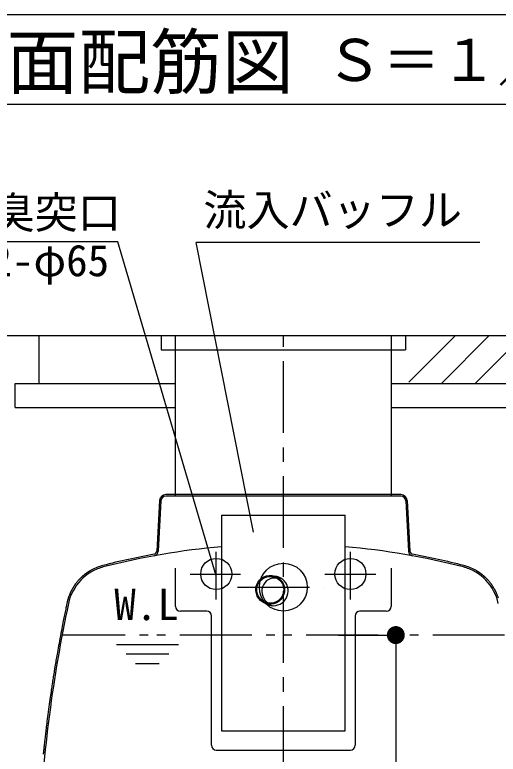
# Model space of a CAD drawing. Units: millimetres, scale not verified. Extents: x -22990 to 8910, y -6308 to 6308.
# Drawn here: x 426 to 1436, y -2589 to -1046 of the extents above; entities that cross this region are included whole.
import ezdxf
from ezdxf.enums import TextEntityAlignment as Align

# ---------------------------------------------------------------- set-up
doc = ezdxf.new("R2010")
doc.units = ezdxf.units.MM
doc.header["$LTSCALE"] = 30
doc.linetypes.add('CHAIN1', pattern=[8, 5, -1, 1, -1])
doc.linetypes.add('DOUBLE_CHAIN1', pattern=[8.8, 5, -1, 0.6, -0.6, 0.6, -1])
for name, color, linetype, lineweight in [('0-2_空気管', 3, 'Continuous', 25), ('0-3_機器', 3, 'Continuous', 25), ('0-5_躯体', 4, 'Continuous', 25), ('0-F_00クル-フ-6寸法', 132, 'Continuous', 25)]:
    doc.layers.add(name, color=color, linetype=linetype, lineweight=lineweight)
doc.styles.add('ＭＳ ゴシック', font='')
doc.styles.get('ＭＳ ゴシック').set_extended_font_data('MS Gothic')

msp = doc.modelspace()

# ---------------------------------------------------------------- linework, layer by layer
at = {"layer": '0-2_空気管'}
for p, q in [((641.62, -1519.96), (345.57, -1519.96)), ((846.89, -2216.83), (641.62, -1519.96)), ((1397.04, -1521.21), (804.98, -1521.21)), ((924.59, -2125.75), (804.98, -1521.21)), ((731.89, -1715.51), (731.89, -1745.51)), ((762.03, -2050.71), (762.03, -1715.51)), ((1211.76, -1715.51), (1211.76, -2050.71)), ((1241.89, -1715.51), (1241.89, -1745.51)), ((731.89, -1745.51), (1241.89, -1745.51)), ((1232.4, -2047.51), (741.38, -2047.51)), ((1232.4, -2050.71), (741.38, -2050.71)), ((728.2, -2060.02), (722.67, -2165.59)), ((731.4, -2060.19), (725.86, -2165.75)), ((1242.39, -2060.19), (1247.92, -2165.75)), ((1245.59, -2060.02), (1251.12, -2165.59)), ((857.89, -2090.71), (1115.89, -2090.71)), ((857.89, -2090.71), (857.89, -2540.71)), ((1115.89, -2540.71), (1115.89, -2090.71)), ((761.89, -2280.71), (761.89, -2201.23)), ((1211.89, -2201.23), (1211.89, -2280.71)), ((969.42, -2217.92), (979.1, -2221.27)), ((949.8, -2274.61), (960.81, -2278.43)), ((826.89, -2290.71), (771.89, -2290.71)), ((1201.89, -2290.71), (1146.89, -2290.71)), ((836.89, -2570.71), (836.89, -2300.71)), ((1136.89, -2300.71), (1136.89, -2570.71)), ((767.95, -2360.71), (638.45, -2360.71)), ((747.95, -2380.71), (658.45, -2380.71)), ((727.95, -2400.71), (678.45, -2400.71)), ((507.6, -2421.4), (507.1, -2424.49)), ((508.09, -2418.32), (507.6, -2421.4)), ((857.89, -2540.71), (1115.89, -2540.71)), ((846.89, -2580.71), (1126.89, -2580.71))]:
    msp.add_line(p, q, dxfattribs=at)
at = {"layer": '0-2_空気管', "linetype": 'CHAIN1'}
for p, q in [((986.89, -3598.86), (986.89, -1715.51)), ((846.89, -2266.74), (846.89, -2166.91)), ((1126.89, -2266.74), (1126.89, -2166.91)), ((792.64, -2213.21), (897.43, -2213.21)), ((1073.72, -2213.21), (1179.93, -2213.21)), ((891.29, -2240.71), (1071.45, -2240.71))]:
    msp.add_line(p, q, dxfattribs=at)
at = {"layer": '0-2_空気管', "linetype": 'DOUBLE_CHAIN1'}
msp.add_line((1448.84, -2340.71), (524.95, -2340.71), dxfattribs=at)
at = {"layer": '0-2_空気管'}
for points in [[(585.5, -2205.4), (585.5, -2205.41), (585.5, -2205.41), (585.5, -2205.41), (585.49, -2205.41), (585.49, -2205.41), (585.48, -2205.41), (585.47, -2205.42), (585.44, -2205.44), (585.42, -2205.45), (585.39, -2205.46), (585.36, -2205.48), (585.32, -2205.5), (585.27, -2205.53), (585.22, -2205.56), (585.16, -2205.6), (585.09, -2205.63), (585.02, -2205.67), (584.94, -2205.72), (584.85, -2205.77), (584.76, -2205.82), (584.66, -2205.88), (584.54, -2205.95), (584.42, -2206.02), (584.28, -2206.09), (584.13, -2206.19), (583.95, -2206.29), (583.77, -2206.4), (583.55, -2206.52), (583.32, -2206.66), (583.09, -2206.8), (582.84, -2206.95), (582.59, -2207.1), (582.34, -2207.25), (582.11, -2207.4), (581.88, -2207.54), (581.67, -2207.66), (581.47, -2207.79), (581.28, -2207.9), (581.11, -2208.01)], [(1390.42, -2206.63), (1390.31, -2206.57), (1390.21, -2206.51), (1390.13, -2206.46), (1390.05, -2206.42), (1389.98, -2206.37), (1389.71, -2206.22), (1389.64, -2206.18), (1389.56, -2206.13), (1389.48, -2206.09), (1389.31, -2205.98), (1389.22, -2205.94), (1389.13, -2205.88), (1389.05, -2205.84), (1388.98, -2205.8), (1388.91, -2205.76), (1388.85, -2205.72), (1388.79, -2205.69), (1388.74, -2205.66), (1388.69, -2205.63), (1388.65, -2205.61), (1388.61, -2205.59), (1388.57, -2205.56), (1388.54, -2205.55), (1388.5, -2205.53), (1388.47, -2205.51), (1388.44, -2205.49), (1388.42, -2205.48), (1388.39, -2205.46), (1388.37, -2205.45), (1388.35, -2205.44), (1388.34, -2205.43), (1388.31, -2205.42), (1388.3, -2205.41), (1388.3, -2205.41), (1388.29, -2205.41), (1388.29, -2205.41), (1388.28, -2205.41), (1388.28, -2205.4)], [(1395.07, -2209.56), (1394.93, -2209.47), (1394.79, -2209.38), (1394.67, -2209.3), (1394.56, -2209.23), (1394.46, -2209.16), (1394.37, -2209.1), (1394.28, -2209.04), (1394.19, -2208.98), (1394.11, -2208.93), (1394.03, -2208.88), (1393.95, -2208.82), (1393.87, -2208.77), (1393.78, -2208.72), (1393.7, -2208.66), (1393.6, -2208.6), (1393.5, -2208.54), (1393.39, -2208.46), (1393.27, -2208.39), (1393.13, -2208.3), (1392.99, -2208.21), (1392.84, -2208.11), (1392.68, -2208.02), (1392.53, -2207.92), (1392.37, -2207.82), (1392.22, -2207.73), (1392.08, -2207.64), (1391.94, -2207.56), (1391.82, -2207.48), (1391.7, -2207.41), (1391.58, -2207.33), (1391.47, -2207.27), (1391.36, -2207.2), (1391.25, -2207.13), (1391.13, -2207.06), (1391.02, -2206.99), (1390.89, -2206.92), (1390.65, -2206.77), (1390.53, -2206.7), (1390.42, -2206.63)], [(566.93, -2218.73), (566.28, -2219.33), (566, -2219.57), (565.67, -2219.87), (565.29, -2220.22), (564.88, -2220.59), (564.44, -2221), (563.97, -2221.44), (563.5, -2221.89), (563.02, -2222.35), (562.54, -2222.82), (562.06, -2223.3), (561.57, -2223.8), (561.07, -2224.34), (560.54, -2224.91), (559.99, -2225.53), (559.4, -2226.2), (558.76, -2226.93), (558.09, -2227.73), (557.37, -2228.58), (556.64, -2229.47), (555.9, -2230.38), (555.16, -2231.29), (554.44, -2232.2), (553.75, -2233.07), (553.11, -2233.9), (552.52, -2234.68), (551.98, -2235.4), (551.49, -2236.07), (551.04, -2236.71), (550.61, -2237.32), (550.22, -2237.91), (549.84, -2238.49), (549.47, -2239.06), (549.11, -2239.63), (548.76, -2240.21), (548.41, -2240.78), (548.07, -2241.35), (547.74, -2241.92), (547.41, -2242.48)], [(570.94, -2215.29), (570.7, -2215.49), (570.45, -2215.7), (570.18, -2215.92), (569.92, -2216.14), (569.66, -2216.36), (569.4, -2216.57), (569.16, -2216.78), (568.94, -2216.97), (568.73, -2217.15), (568.54, -2217.31), (568.38, -2217.45), (568.24, -2217.57), (568.11, -2217.68), (568, -2217.78), (567.89, -2217.88), (567.79, -2217.96), (567.69, -2218.05), (567.6, -2218.13), (567.51, -2218.21), (567.42, -2218.3), (567.33, -2218.37), (567.25, -2218.45), (567.18, -2218.51), (567.11, -2218.57), (566.93, -2218.73)], [(581.11, -2208.01), (580.94, -2208.12), (580.61, -2208.32), (580.45, -2208.42), (580.29, -2208.53), (579.96, -2208.74), (579.62, -2208.97), (579.45, -2209.08), (579.27, -2209.2), (579.09, -2209.32), (578.9, -2209.44), (578.71, -2209.57), (578.52, -2209.7), (578.32, -2209.83), (578.12, -2209.96), (577.92, -2210.1), (577.71, -2210.23), (577.5, -2210.38), (577.29, -2210.52), (577.08, -2210.67), (576.85, -2210.82), (576.62, -2210.99), (576.37, -2211.17), (576.11, -2211.35), (575.82, -2211.56), (575.52, -2211.78), (575.19, -2212.03), (574.84, -2212.28), (574.48, -2212.55), (573.75, -2213.11), (573.39, -2213.38), (573.04, -2213.64), (572.72, -2213.88), (572.42, -2214.11), (572.15, -2214.32), (571.89, -2214.53), (571.65, -2214.72), (571.41, -2214.91), (571.17, -2215.1), (570.94, -2215.29)], [(1406.85, -2218.73), (1406.43, -2218.35), (1406.25, -2218.18), (1406.03, -2217.99), (1405.79, -2217.77), (1405.52, -2217.53), (1405.23, -2217.28), (1404.92, -2217.01), (1404.6, -2216.73), (1404.28, -2216.45), (1403.95, -2216.17), (1403.62, -2215.89), (1403.28, -2215.61), (1402.93, -2215.33), (1402.57, -2215.04), (1402.2, -2214.75), (1401.81, -2214.44), (1401.4, -2214.13), (1400.97, -2213.8), (1400.52, -2213.46), (1400.07, -2213.12), (1399.62, -2212.79), (1399.18, -2212.46), (1398.76, -2212.15), (1398.36, -2211.86), (1397.99, -2211.59), (1397.66, -2211.35), (1397.37, -2211.14), (1397.1, -2210.95), (1396.87, -2210.78), (1396.65, -2210.63), (1396.45, -2210.49), (1396.26, -2210.36), (1396.08, -2210.24), (1395.9, -2210.12), (1395.72, -2210), (1395.55, -2209.88), (1395.38, -2209.77), (1395.22, -2209.66), (1395.07, -2209.56)], [(1408.12, -2219.87), (1407.79, -2219.57), (1406.85, -2218.73)], [(1427.33, -2244.12), (1427.02, -2243.58), (1426.7, -2243.04), (1426.38, -2242.48), (1426.05, -2241.92), (1425.72, -2241.35), (1425.37, -2240.78), (1425.03, -2240.21), (1424.67, -2239.63), (1424.31, -2239.06), (1423.95, -2238.49), (1423.57, -2237.91), (1423.17, -2237.32), (1422.75, -2236.71), (1422.3, -2236.07), (1421.81, -2235.4), (1421.27, -2234.68), (1420.68, -2233.9), (1420.04, -2233.07), (1419.35, -2232.2), (1418.63, -2231.29), (1417.89, -2230.38), (1417.15, -2229.47), (1416.41, -2228.58), (1415.7, -2227.73), (1415.02, -2226.93), (1414.39, -2226.2), (1413.8, -2225.53), (1413.24, -2224.91), (1412.72, -2224.34), (1412.21, -2223.8), (1411.72, -2223.3), (1411.24, -2222.82), (1410.77, -2222.35), (1410.29, -2221.89), (1409.81, -2221.44), (1409.35, -2221), (1408.91, -2220.59), (1408.5, -2220.22), (1408.12, -2219.87)], [(547.41, -2242.48), (547.09, -2243.04), (546.77, -2243.58), (546.46, -2244.12), (546.16, -2244.64), (545.86, -2245.16), (545.56, -2245.68), (545.28, -2246.19), (544.99, -2246.7), (544.71, -2247.2), (544.44, -2247.71), (544.17, -2248.22), (543.9, -2248.75), (543.62, -2249.3), (543.33, -2249.89), (543.03, -2250.52), (542.72, -2251.21), (542.37, -2251.97), (542, -2252.82), (541.6, -2253.75), (541.18, -2254.75), (540.74, -2255.8), (540.29, -2256.89), (539.84, -2258), (539.41, -2259.09), (538.99, -2260.16), (538.6, -2261.19), (538.24, -2262.17), (537.92, -2263.08), (537.63, -2263.95), (537.36, -2264.78), (537.11, -2265.58), (536.88, -2266.36), (536.66, -2267.12), (536.46, -2267.87), (536.27, -2268.63), (536.09, -2269.37), (535.92, -2270.09), (535.76, -2270.78), (535.62, -2271.42)], [(1435.87, -2263.08), (1435.54, -2262.17), (1435.19, -2261.19), (1434.8, -2260.16), (1434.38, -2259.09), (1433.94, -2258), (1433.5, -2256.89), (1433.05, -2255.8), (1432.61, -2254.75), (1432.19, -2253.75), (1431.78, -2252.82), (1431.41, -2251.97), (1431.07, -2251.21), (1430.75, -2250.52), (1430.45, -2249.89), (1430.16, -2249.3), (1429.89, -2248.75), (1429.62, -2248.22), (1429.07, -2247.2), (1428.79, -2246.7), (1428.51, -2246.19), (1428.22, -2245.68), (1427.93, -2245.16), (1427.63, -2244.64), (1427.33, -2244.12)], [(535.07, -2273.96), (534.21, -2278.03), (533.85, -2279.74), (533.41, -2281.79), (532.92, -2284.12), (532.38, -2286.69), (531.8, -2289.46), (531.19, -2292.36), (530.56, -2295.37), (529.93, -2298.42), (529.3, -2301.49), (528.67, -2304.61), (528.03, -2307.82), (527.36, -2311.18), (526.66, -2314.73), (525.92, -2318.53), (525.13, -2322.61), (524.28, -2327.03), (523.38, -2331.81), (522.42, -2336.89), (521.43, -2342.15), (520.43, -2347.51), (519.43, -2352.87), (518.46, -2358.13), (517.52, -2363.21), (516.65, -2368), (515.85, -2372.42), (515.11, -2376.52), (514.43, -2380.33), (513.81, -2383.89), (513.22, -2387.27), (512.66, -2390.5), (512.13, -2393.64), (511.61, -2396.73), (511.1, -2399.81), (510.59, -2402.9), (510.09, -2405.98), (509.08, -2412.15), (508.59, -2415.23), (508.09, -2418.32)], [(535.62, -2271.42), (535.49, -2272), (535.38, -2272.51), (535.07, -2273.96)], [(507.1, -2424.49), (506.61, -2427.57), (506.11, -2430.66), (505.62, -2433.74), (505.13, -2436.83), (504.64, -2439.92), (504.16, -2443), (503.68, -2446.09), (503.21, -2449.19), (502.73, -2452.33), (502.25, -2455.58), (501.75, -2458.97), (501.22, -2462.55), (500.67, -2466.38), (500.09, -2470.49), (499.47, -2474.95), (498.8, -2479.77), (498.1, -2484.88), (497.37, -2490.19), (496.64, -2495.59), (495.91, -2500.99), (495.2, -2506.3), (494.52, -2511.41), (493.89, -2516.24), (493.31, -2520.7), (492.78, -2524.82), (492.29, -2528.66), (491.84, -2532.25), (491.43, -2535.65), (491.03, -2538.91), (490.66, -2542.07), (490.29, -2545.18), (489.94, -2548.28), (489.59, -2551.32), (489.26, -2554.28), (488.94, -2557.08), (488.65, -2559.69), (488.39, -2562.06), (488.16, -2564.14), (487.51, -2570.02)], [(487.51, -2570.02), (487.48, -2570.31), (487.47, -2570.44), (487.45, -2570.59), (487.43, -2570.75), (487.42, -2570.94), (487.39, -2571.14), (487.37, -2571.35), (487.35, -2571.57), (487.3, -2572.01), (487.27, -2572.24), (487.25, -2572.47), (487.22, -2572.71), (487.19, -2572.96), (487.16, -2573.23), (487.13, -2573.52), (487.1, -2573.83), (487.06, -2574.16), (487.02, -2574.51), (486.98, -2574.86), (486.95, -2575.23), (486.91, -2575.59), (486.87, -2575.94), (486.84, -2576.28), (486.8, -2576.59), (486.77, -2576.88), (486.74, -2577.15), (486.71, -2577.4), (486.69, -2577.65), (486.66, -2577.89), (486.63, -2578.13), (486.61, -2578.39), (486.58, -2578.66), (486.55, -2578.95), (486.51, -2579.25), (486.48, -2579.57), (486.45, -2579.89), (486.41, -2580.21), (486.38, -2580.52), (486.35, -2580.82)], [(485.69, -2587.06), (485.68, -2587.19), (485.67, -2587.32), (485.65, -2587.43), (485.64, -2587.54), (485.63, -2587.65), (485.61, -2587.87), (485.6, -2587.98), (485.59, -2588.09), (485.58, -2588.2), (485.56, -2588.31), (485.55, -2588.41), (485.54, -2588.51), (485.53, -2588.6), (485.52, -2588.69), (485.52, -2588.76), (485.51, -2588.83), (485.5, -2588.88), (485.5, -2588.93), (485.49, -2588.97), (485.49, -2589.05), (485.48, -2589.08), (485.48, -2589.11), (485.48, -2589.14), (485.47, -2589.2), (485.47, -2589.22), (485.47, -2589.25), (485.46, -2589.27), (485.46, -2589.28), (485.46, -2589.3), (485.46, -2589.31), (485.46, -2589.34), (485.46, -2589.34), (485.46, -2589.35)], [(486.35, -2580.82), (486.32, -2581.1), (486.29, -2581.36), (486.27, -2581.6), (486.24, -2581.81), (486.22, -2582.01), (486.2, -2582.2), (486.18, -2582.38), (486.17, -2582.54), (486.15, -2582.71), (486.13, -2582.87), (486.12, -2583.02), (486.1, -2583.17), (486.09, -2583.32), (486.07, -2583.46), (486.06, -2583.6), (486.04, -2583.73), (486.03, -2583.86), (486.02, -2583.98), (486, -2584.1), (485.99, -2584.21), (485.98, -2584.31), (485.97, -2584.41), (485.95, -2584.61), (485.94, -2584.7), (485.92, -2584.89), (485.91, -2584.99), (485.9, -2585.09), (485.89, -2585.2), (485.88, -2585.31), (485.86, -2585.44), (485.85, -2585.58), (485.83, -2585.73), (485.82, -2585.89), (485.78, -2586.24), (485.76, -2586.42), (485.74, -2586.59), (485.73, -2586.76), (485.71, -2586.91), (485.69, -2587.06)]]:
    msp.add_lwpolyline(points, dxfattribs=at)
for centre, radius in [((846.89, -2213.21), 32.5), ((986.89, -2240.71), 50), ((1126.89, -2213.21), 32.5)]:
    msp.add_circle(centre, radius, dxfattribs=at)
for centre, radius, start, end in [((741.38, -2060.71), 13.2, 90, 177), ((741.38, -2060.71), 10, 90, 177), ((1232.4, -2060.71), 13.2, 2.99998, 90), ((1232.4, -2060.71), 10, 2.99998, 90), ((986.89, -3650.71), 1500, 94.9335, 104.51398), ((986.89, -3650.71), 1500, 75.48569, 85.06644), ((986.89, -3650.71), 1503.2, 100.33286, 104.51398), ((715.88, -2165.23), 6.8, 280.33899, 357), ((715.88, -2165.23), 10, 280.33899, 357), ((1257.91, -2165.23), 10, 183, 259.661), ((1257.91, -2165.23), 6.8, 183, 259.661), ((986.89, -3650.71), 1503.2, 75.48598, 79.66042), ((636.02, -2295.39), 100, 104.51399, 168.01199), ((636.02, -2295.39), 103.2, 104.51399, 119.31), ((636.02, -2295.39), 100, 104.51399, 119.31), ((1337.76, -2295.39), 100, 60.68999, 75.48599), ((1337.76, -2295.39), 100, 11.98799, 75.48599), ((1337.76, -2295.39), 103.2, 60.68999, 75.48599), ((965.9, -2248.44), 31, 236.12399, 85.689), ((3472.78, -2897.72), 3000, 168.01242, 177), ((771.89, -2280.71), 10, 180, 270), ((986.89, -2240.71), 50, 222.97299, 224.491), ((1201.89, -2280.71), 10, 270, 0), ((826.89, -2300.71), 10, 0, 90), ((1146.89, -2300.71), 10, 90, 180), ((846.89, -2570.71), 10, 180, 270), ((1126.89, -2570.71), 10, 270, 0)]:
    msp.add_arc(centre, radius, start, end, dxfattribs=at)
for major_axis in [(-28.43, 9.84), (-26.54, 9.19)]:
    msp.add_ellipse((959.61, -2246.27), major_axis=major_axis, ratio=0.997, dxfattribs=at)
for major_axis, start_param, end_param in [((17.89, -22.22), 2.3257982, 5.0766772), ((-19.17, 23.8), 5.0663404, 5.2837872), ((-19.17, 23.8), 2.1421946, 2.260346)]:
    msp.add_ellipse((969.96, -2249.85), major_axis=major_axis, ratio=0.9743, start_param=start_param, end_param=end_param, dxfattribs=at)
at = {"layer": '0-3_機器', "color": 2}
for p, q in [((-366.44, -1715.51), (1738.86, -1715.51)), ((476.9, -1815.51), (476.9, -1715.51)), ((1248.69, -1812.92), (1346.1, -1715.51)), ((1316.81, -1815.51), (1416.81, -1715.51)), ((1387.52, -1815.51), (1487.52, -1715.51)), ((426.9, -1865.51), (426.9, -1815.51)), ((426.9, -1815.51), (762.03, -1815.51)), ((1211.76, -1815.51), (1546.9, -1815.51)), ((426.9, -1865.51), (762.03, -1865.51)), ((1211.76, -1865.51), (1546.9, -1865.51))]:
    msp.add_line(p, q, dxfattribs=at)
at = {"layer": '0-5_躯体', "color": 3}
msp.add_lwpolyline([(2008.91, -1232.26), (2008.91, -1045.95), (-272.68, -1045.95), (-272.68, -1232.26)], close=True, dxfattribs=at)
at = {"layer": '0-F_00クル-フ-6寸法', "color": 4}
for p, q in [((1101.75, -2340.71), (1221.75, -2340.71)), ((1221.75, -2340.71), (1221.75, -3590.71))]:
    msp.add_line(p, q, dxfattribs=at)
at = {"layer": '0-F_00クル-フ-6寸法'}
for points in [[(1221.75, -2340.71), (1205.92, -2330.66), (1207.31, -2328.75)], [(1221.75, -2340.71), (1207.31, -2328.75), (1208.92, -2327.04)], [(1221.75, -2340.71), (1208.92, -2327.04), (1210.73, -2325.54)], [(1221.75, -2340.71), (1210.73, -2325.54), (1212.72, -2324.28)], [(1221.75, -2340.71), (1212.72, -2324.28), (1214.85, -2323.27)], [(1221.75, -2340.71), (1214.85, -2323.27), (1217.09, -2322.54)], [(1221.75, -2340.71), (1217.09, -2322.54), (1219.4, -2322.1)], [(1221.75, -2340.71), (1219.4, -2322.1), (1221.75, -2321.96)], [(1221.75, -2340.71), (1221.75, -2321.96), (1224.1, -2322.1)], [(1221.75, -2340.71), (1224.1, -2322.1), (1226.42, -2322.54)], [(1221.75, -2340.71), (1226.42, -2322.54), (1228.66, -2323.27)], [(1221.75, -2340.71), (1228.66, -2323.27), (1230.79, -2324.28)], [(1221.75, -2340.71), (1230.79, -2324.28), (1232.77, -2325.54)], [(1221.75, -2340.71), (1232.77, -2325.54), (1234.59, -2327.04)], [(1221.75, -2340.71), (1234.59, -2327.04), (1236.2, -2328.75)], [(1221.75, -2340.71), (1236.2, -2328.75), (1237.59, -2330.66)], [(1221.75, -2340.71), (1203.04, -2339.53), (1203.34, -2337.19)], [(1221.75, -2340.71), (1203.04, -2341.88), (1203.04, -2339.53)], [(1221.75, -2340.71), (1203.34, -2344.22), (1203.04, -2341.88)], [(1221.75, -2340.71), (1203.34, -2337.19), (1203.92, -2334.91)], [(1221.75, -2340.71), (1203.92, -2346.5), (1203.34, -2344.22)], [(1221.75, -2340.71), (1203.92, -2334.91), (1204.79, -2332.72)], [(1221.75, -2340.71), (1204.79, -2348.69), (1203.92, -2346.5)], [(1221.75, -2340.71), (1204.79, -2332.72), (1205.92, -2330.66)], [(1221.75, -2340.71), (1205.92, -2350.75), (1204.79, -2348.69)], [(1221.75, -2340.71), (1207.31, -2352.66), (1205.92, -2350.75)], [(1221.75, -2340.71), (1208.92, -2354.37), (1207.31, -2352.66)], [(1221.75, -2340.71), (1210.73, -2355.87), (1208.92, -2354.37)], [(1221.75, -2340.71), (1212.72, -2357.14), (1210.73, -2355.87)], [(1221.75, -2340.71), (1214.85, -2358.14), (1212.72, -2357.14)], [(1221.75, -2340.71), (1217.09, -2358.87), (1214.85, -2358.14)], [(1221.75, -2340.71), (1219.4, -2359.31), (1217.09, -2358.87)], [(1221.75, -2340.71), (1221.75, -2359.46), (1219.4, -2359.31)], [(1221.75, -2340.71), (1237.59, -2330.66), (1238.72, -2332.72)], [(1221.75, -2340.71), (1238.72, -2332.72), (1239.59, -2334.91)], [(1221.75, -2340.71), (1239.59, -2334.91), (1240.17, -2337.19)], [(1221.75, -2340.71), (1240.17, -2337.19), (1240.47, -2339.53)], [(1221.75, -2340.71), (1240.47, -2339.53), (1240.47, -2341.88)], [(1221.75, -2340.71), (1224.1, -2359.31), (1221.75, -2359.46)], [(1221.75, -2340.71), (1226.42, -2358.87), (1224.1, -2359.31)], [(1221.75, -2340.71), (1228.66, -2358.14), (1226.42, -2358.87)], [(1221.75, -2340.71), (1230.79, -2357.14), (1228.66, -2358.14)], [(1221.75, -2340.71), (1232.77, -2355.87), (1230.79, -2357.14)], [(1221.75, -2340.71), (1234.59, -2354.37), (1232.77, -2355.87)], [(1221.75, -2340.71), (1236.2, -2352.66), (1234.59, -2354.37)], [(1221.75, -2340.71), (1237.59, -2350.75), (1236.2, -2352.66)], [(1221.75, -2340.71), (1238.72, -2348.69), (1237.59, -2350.75)], [(1221.75, -2340.71), (1239.59, -2346.5), (1238.72, -2348.69)], [(1221.75, -2340.71), (1240.17, -2344.22), (1239.59, -2346.5)], [(1221.75, -2340.71), (1240.47, -2341.88), (1240.17, -2344.22)]]:
    msp.add_solid(points, dxfattribs=at)

# ---------------------------------------------------------------- texts
at = {"layer": '0-2_空気管', "color": 4, "style": 'ＭＳ ゴシック'}
for s, p in [('臭突口', (377.69, -1511.63)), ('流入バッフル', (819.98, -1506.21)), ('2-φ65', (375.37, -1611.44)), ('W.L', (633.95, -2329.32))]:
    msp.add_text(s, height=65.98, dxfattribs=at).set_placement(p, align=Align.BOTTOM_LEFT)
at = {"layer": '0-5_躯体', "style": 'ＭＳ ゴシック'}
for s, height, p in [('Ｂ－Ｂ断面配筋図', 110, (-191.43, -1232.23)), ('Ｓ＝１／３０', 87.98, (1074.38, -1210.56))]:
    msp.add_text(s, height=height, dxfattribs=at).set_placement(p, align=Align.BOTTOM_LEFT)

doc.saveas('drawing.dxf')
